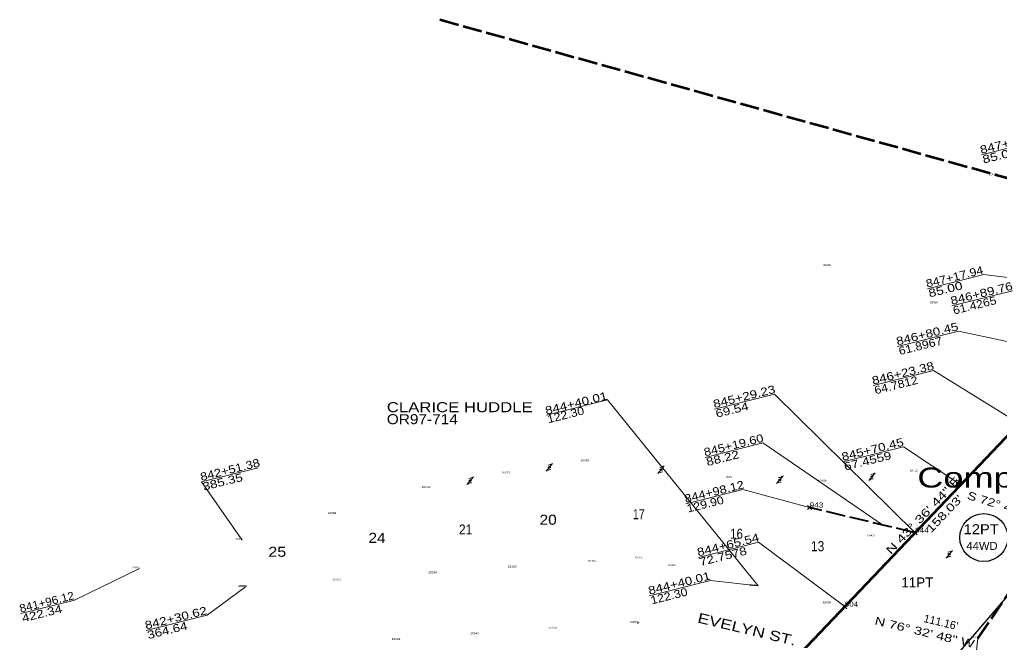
# Model space of a CAD drawing. Extents: x 1802000 to 1989153, y 371000 to 566163.
# Drawn here: x 1987790 to 1988402, y 562059 to 562447 of the extents above; entities that cross this region are included whole.
import ezdxf
from ezdxf.enums import TextEntityAlignment as Align

# ---------------------------------------------------------------- set-up
doc = ezdxf.new("R2010")
doc.units = 0
doc.header["$LTSCALE"] = 2
doc.header["$PDMODE"] = 32
doc.header["$PDSIZE"] = 1
doc.linetypes.add('LONG_DASHED', pattern=[7.5, 6, -1.5])
for name, color, linetype, lineweight in [('1', 7, 'Continuous', 13), ('24', 7, 'LONG_DASHED', 53), ('39', 7, 'Continuous', 13), ('40', 7, 'Continuous', 25), ('44', 7, 'Continuous', 53), ('54', 7, 'Continuous', 13)]:
    doc.layers.add(name, color=color, linetype=linetype, lineweight=lineweight)
doc.layers.add('62', color=7, linetype='Continuous')

msp = doc.modelspace()

# ---------------------------------------------------------------- linework, layer by layer
at = {"layer": '1'}
for p, q in [((1988428.348, 562372.131), (1988390.73, 562362.723)), ((1988392.334, 562287.914), (1988356.969, 562279.069)), ((1988392.334, 562287.914), (1988460.745, 562279.678)), ((1988410.084, 562277.825), (1988372.275, 562268.369)), ((1988376.405, 562252.558), (1988338.367, 562243.044)), ((1988376.405, 562252.558), (1988453.802, 562236.196)), ((1988360.795, 562227.918), (1988323.176, 562218.51)), ((1988360.795, 562227.918), (1988414.383, 562194.819)), ((1988261.384, 562213.198), (1988223.995, 562203.847)), ((1988261.384, 562213.198), (1988349.358, 562126.566)), ((1988157.004, 562209.614), (1988118.89, 562200.082)), ((1988157.004, 562209.614), (1988251.171, 562093.366)), ((1988254.157, 562182.715), (1988218.143, 562173.708)), ((1988254.157, 562182.715), (1988328.92, 562131.456)), ((1988342.098, 562180.316), (1988304.213, 562170.841)), ((1988342.098, 562180.316), (1988377.831, 562156.453)), ((1988241.572, 562153.51), (1988206.017, 562144.618)), ((1988241.572, 562153.51), (1988283.313, 562142.366)), ((1988251.484, 562120.6), (1988213.904, 562111.202)), ((1988251.484, 562120.6), (1988305.375, 562080.399)), ((1987824.117, 562084.427), (1987864.663, 562104.251)), ((1988221.507, 562096.742), (1988183.394, 562087.21)), ((1988221.507, 562096.742), (1988251.171, 562093.366)), ((1987906.906, 562075.012), (1987930.899, 562092.763)), ((1987824.117, 562084.427), (1987790.547, 562076.032)), ((1987906.906, 562075.012), (1987868.906, 562065.509)), ((1988384.778, 562025.714), (1988388.471, 562060.521))]:
    msp.add_line(p, q, dxfattribs=at)
msp.add_lwpolyline([(1987938.928, 562167.177), (1987903.487, 562158.313), (1987928.741, 562122.002)], dxfattribs=at)
at = {"layer": '24'}
for p, q in [((1988388.471, 562060.521), (1988441.013, 562136.893)), ((1988176.474, 562070.106), (1988176.164, 562070.18))]:
    msp.add_line(p, q, dxfattribs=at)
at = {"layer": '40', "lineweight": 13}
for p, q in [((1988118.84, 562165.058), (1988122.84, 562169.858)), ((1988188.609, 562163.596), (1988192.609, 562168.396)), ((1988262.77, 562157.265), (1988266.77, 562162.065)), ((1988320.378, 562159.303), (1988324.378, 562164.103)), ((1988069.308, 562156.755), (1988073.308, 562161.555)), ((1988373.834, 562155.354), (1988377.834, 562160.154)), ((1988368.624, 562110.76), (1988372.624, 562115.56))]:
    msp.add_line(p, q, dxfattribs=at)
at = {"layer": '40'}
msp.add_circle((1988392.239, 562123.588), 15, dxfattribs=at)
at = {"layer": '40', "lineweight": 13}
for centre, start, end in [((1988119.678, 562174.157), 273.69448, 306.33701), ((1988189.447, 562172.695), 273.69448, 306.33701), ((1988122.002, 562160.759), 93.69448, 126.33701), ((1988191.772, 562159.297), 93.69448, 126.33701), ((1988263.608, 562166.364), 273.69448, 306.33701), ((1988321.216, 562168.402), 273.69448, 306.33701), ((1988072.471, 562152.456), 93.69448, 126.33701), ((1988070.146, 562165.854), 273.69448, 306.33701), ((1988265.932, 562152.966), 93.69448, 126.33701), ((1988323.54, 562155.004), 93.69448, 126.33701), ((1988376.996, 562151.055), 93.69448, 126.33701), ((1988374.672, 562164.453), 273.69448, 306.33701), ((1988369.462, 562119.859), 273.69448, 306.33701), ((1988371.787, 562106.461), 93.69448, 126.33701)]:
    msp.add_arc(centre, 5.337, start, end, dxfattribs=at)
at = {"layer": '40'}
for p in [(1988120.84, 562167.458), (1988190.609, 562165.996), (1988322.378, 562161.703), (1988071.308, 562159.155), (1988264.77, 562159.665), (1988375.834, 562157.754), (1988370.624, 562113.16)]:
    msp.add_point(p, dxfattribs=at)
at = {"layer": '44', "linetype": 'LONG_DASHED'}
msp.add_line((1988052.372, 562447.281), (1988946.015, 562197.915), dxfattribs=at)
at = {"layer": '44'}
msp.add_line((1988273.464, 562046.904), (1988414.383, 562194.819), dxfattribs=at)
at = {"layer": '44', "linetype": 'LONG_DASHED', "lineweight": 40}
msp.add_line((1988349.358, 562126.566), (1988283.313, 562142.366), dxfattribs=at)
at = {"layer": '54', "lineweight": 25}
msp.add_line((1988027.788, 561646.362), (1988619.343, 562333.642), dxfattribs=at)
at = {"layer": '54'}
for p, q in [((1988281.98, 562141.031), (1988284.646, 562143.701)), ((1988281.98, 562143.701), (1988284.646, 562141.031)), ((1988348.025, 562125.231), (1988350.692, 562127.901)), ((1988348.025, 562127.901), (1988350.692, 562125.231)), ((1988304.042, 562079.064), (1988306.708, 562081.734)), ((1988304.042, 562081.734), (1988306.708, 562079.064))]:
    msp.add_line(p, q, dxfattribs=at)
for p in [(1988283.313, 562142.366), (1988349.358, 562126.566), (1988305.375, 562080.399)]:
    msp.add_point(p, dxfattribs=at)

# ---------------------------------------------------------------- texts
at = {"layer": '1'}
for s, width, p in [('847+69.94', 1.25, (1988390.578, 562363.329)), ('85.00', 1.3, (1988392.094, 562357.266)), ('847+17.94', 1.15, (1988356.817, 562279.676)), ('85.00', 1.3, (1988358.334, 562273.612)), ('846+89.76', 1.25, (1988372.123, 562268.975)), ('61.4265', 1.15, (1988373.639, 562262.912)), ('846+80.45', 1.25, (1988338.215, 562243.651)), ('61.8967', 1.15, (1988339.732, 562237.587)), ('846+23.38', 1.25, (1988323.025, 562219.116)), ('64.7812', 1.15, (1988324.541, 562213.053)), ('845+29.23', 1.25, (1988223.844, 562204.453)), ('844+40.01', 1.25, (1988118.829, 562200.324)), ('122.30', 1.15, (1988120.164, 562194.989)), ('69.54', 1.25, (1988225.36, 562198.39)), ('845+19.60', 1.2, (1988217.991, 562174.314)), ('845+70.45', 1.25, (1988304.061, 562171.448)), ('88.22', 1.25, (1988219.507, 562168.251)), ('67.4559', 1.25, (1988305.578, 562165.384)), ('842+51.38', 1.2, (1987903.335, 562158.919)), ('385.35', 1.25, (1987904.851, 562152.856)), ('844+98.12', 1.2, (1988205.865, 562145.224)), ('129.90', 1.15, (1988207.382, 562139.161)), ('844+65.54', 1.25, (1988213.752, 562111.808)), ('72.7578', 1.25, (1988215.269, 562105.745)), ('844+40.01', 1.25, (1988183.242, 562087.817)), ('841+96.12', 1.1, (1987790.396, 562076.638)), ('122.30', 1.15, (1988184.758, 562081.753)), ('422.34', 1.25, (1987791.912, 562070.575)), ('842+30.62', 1.25, (1987868.754, 562066.115)), ('364.64', 1.25, (1987870.27, 562060.052))]:
    msp.add_text(s, height=5, rotation=14.041, dxfattribs=dict(at, width=width)).set_placement(p)
at = {"layer": '39'}
for s, rotation, width, p in [('N 43° 36\' 44" E', 46.388, 1.4, (1988356.057, 562135.704)), ("158.03'", 46.388, 1.35, (1988369.472, 562136.789)), ('S 72° 47\' 56" E', 342.799, 1.3, (1988409.345, 562139.16)), ('N 76° 32\' 48" W', 346.547, 1.35, (1988354.7, 562061.932))]:
    msp.add_text(s, height=5, rotation=rotation, dxfattribs=dict(at, width=width)).set_placement(p, align=Align.CENTER)
msp.add_text("111.16'", height=5, rotation=346.547, dxfattribs=at).set_placement((1988364.845, 562068.317), align=Align.CENTER)
at = {"layer": '40'}
for s, width, p in [('CLARICE HUDDLE', 1.25, (1988019.213, 562201.936)), ('OR97-714', 1.15, (1988019.213, 562194.436)), ('20', 1.15, (1988114.696, 562131.583)), ('17', 0.8, (1988172.939, 562135.065)), ('21', 0.9, (1988064.277, 562125.49)), ('12PT', 1.1, (1988379.599, 562125.686)), ('24', 1.15, (1988007.772, 562120.268)), ('16', 0.85, (1988233.79, 562122.879)), ('13', 0.9, (1988284.209, 562115.045)), ('25', 1.2, (1987945.183, 562111.564))]:
    msp.add_text(s, height=6.25, dxfattribs=dict(at, width=width)).set_placement(p)
for s, height, width, p in [('Computed Area = 0.081 Acres', 12.5, 1.35, (1988502.782, 562154.826)), ('44WD', 5, 1.05, (1988391.105, 562115.871))]:
    msp.add_text(s, height=height, dxfattribs=dict(at, width=width)).set_placement(p, align=Align.CENTER)
msp.add_text('11PT', height=6.25, dxfattribs=at).set_placement((1988340.713, 562092.414))
at = {"layer": '40', "width": 1.3}
msp.add_text('EVELYN ST.', height=6.25, rotation=346.547, dxfattribs=at).set_placement((1988212.967, 562070.561))
at = {"layer": '54'}
for s, width, p in [('943', 1.25, (1988283.313, 562142.366)), ('944', 1.2, (1988349.358, 562126.566)), ('904', 1.2, (1988305.375, 562080.399))]:
    msp.add_text(s, height=3.12, dxfattribs=dict(at, width=width)).set_placement(p)
at = {"layer": '62'}
for s, width, p in [('10423', 1.2, (1988400.855, 562350.038)), ('2043', 1.3, (1988296.496, 562293.292)), ('10416', 1.05, (1988363.388, 562269.964)), ('10363', 1.2, (1988145.632, 562171.248)), ('10350', 1.2, (1988096.048, 562163.668)), ('10391', 1.1, (1988235.587, 562160.744)), ('10415', 1.05, (1988350.802, 562164.82)), ('10332', 1.25, (1988046.569, 562154.642)), ('10405', 1.2, (1988293.953, 562158.586)), ('10309', 1.2, (1987987.59, 562138.304)), ('10409', 1.15, (1988324.203, 562124.265)), ('2081', 1.15, (1987928.741, 562122.002)), ('10365', 1.2, (1988150.156, 562108.411)), ('10375', 1.2, (1988179.458, 562110.521)), ('10380', 1.2, (1988199.489, 562105.729)), ('2082', 1.3, (1987864.663, 562104.251)), ('10334', 1.2, (1988050.414, 562101.229)), ('10353', 1.25, (1988100.285, 562104.82)), ('10313', 1.1, (1987990.569, 562096.92)), ('10394', 1.2, (1988251.171, 562093.366)), ('2080', 1.3, (1987930.899, 562092.763)), ('10473', 1.15, (1987931.767, 562092.686)), ('10406', 1.15, (1988296.781, 562082.455)), ('10373', 1.2, (1988176.164, 562070.18)), ('10343', 1.2, (1988076.662, 562063.07)), ('10359', 1.2, (1988125.598, 562066.567)), ('10324', 1.2, (1988027.726, 562059.574)), ('10421', 1.05, (1988388.471, 562060.521))]:
    msp.add_text(s, height=1.2, dxfattribs=dict(at, width=width)).set_placement(p, align=Align.RIGHT)

doc.saveas('drawing.dxf')
